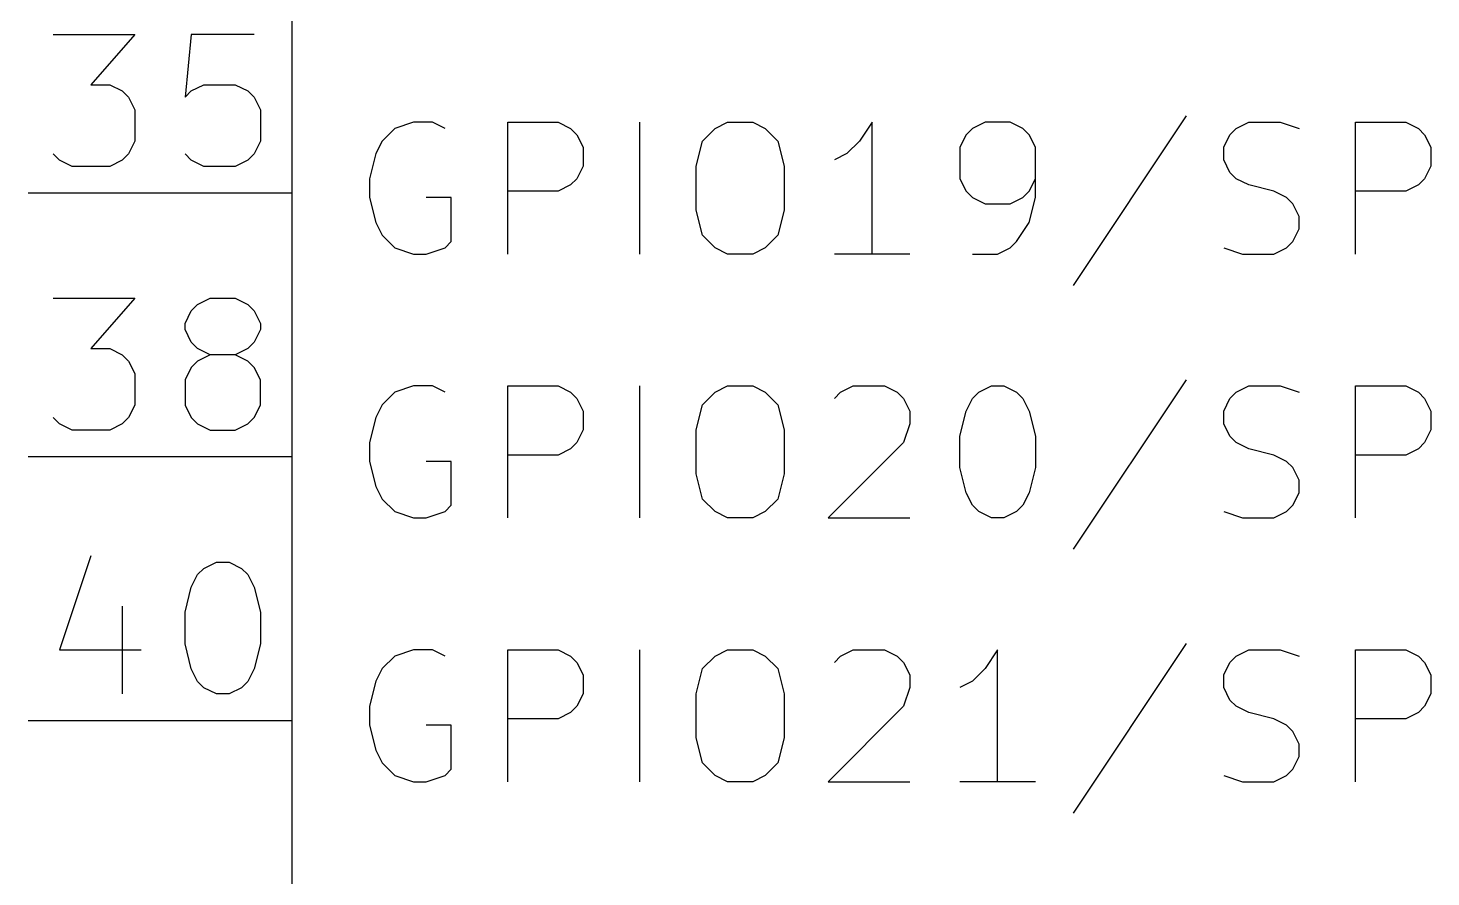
# Model space of a CAD drawing. Extents: x 0.4 to 11.3, y -7.9 to -0.4.
# Drawn here: x 1.45 to 1.982, y -3.209 to -2.887 of the extents above; entities that cross this region are included whole.
import ezdxf

# ---------------------------------------------------------------- set-up
doc = ezdxf.new("R2010")
doc.units = 0
doc.header["$MEASUREMENT"] = 0
for name, color, linetype in [('CYAN2', 4, 'CONTINUOUS'), ('LYELLOW', 51, 'CONTINUOUS'), ('RED2', 1, 'CONTINUOUS'), ('RED3', 11, 'CONTINUOUS')]:
    doc.layers.add(name, color=color, linetype=linetype)

msp = doc.modelspace()

# ---------------------------------------------------------------- linework, layer by layer
at = {"layer": 'CYAN2', "linetype": 'CONTINUOUS'}
for p, q in [((1.59619, -2.92313), (1.58905, -2.92551)), ((1.59619, -2.92313), (1.58905, -2.92551)), ((1.60333, -2.92313), (1.59619, -2.92313)), ((1.60333, -2.92313), (1.59619, -2.92313)), ((1.60809, -2.92551), (1.60333, -2.92313)), ((1.60809, -2.92551), (1.60333, -2.92313)), ((1.6319, -2.97313), (1.6319, -2.92313)), ((1.6319, -2.92313), (1.65095, -2.92313)), ((1.6319, -2.97313), (1.6319, -2.92313)), ((1.6319, -2.92313), (1.65095, -2.92313)), ((1.65095, -2.92313), (1.65571, -2.92551)), ((1.65095, -2.92313), (1.65571, -2.92551)), ((1.6819, -2.97313), (1.6819, -2.92313)), ((1.6819, -2.97313), (1.6819, -2.92313)), ((1.71048, -2.92551), (1.71524, -2.92313)), ((1.71048, -2.92551), (1.71524, -2.92313)), ((1.71524, -2.92313), (1.72476, -2.92313)), ((1.71524, -2.92313), (1.72476, -2.92313)), ((1.72476, -2.92313), (1.72952, -2.92551)), ((1.72476, -2.92313), (1.72952, -2.92551)), ((1.77, -2.92313), (1.76524, -2.93028)), ((1.77, -2.92313), (1.76524, -2.93028)), ((1.77, -2.97313), (1.77, -2.92313)), ((1.77, -2.97313), (1.77, -2.92313)), ((1.81286, -2.92313), (1.80809, -2.92551)), ((1.81286, -2.92313), (1.80809, -2.92551)), ((1.82238, -2.92313), (1.81286, -2.92313)), ((1.82238, -2.92313), (1.81286, -2.92313)), ((1.82714, -2.92551), (1.82238, -2.92313)), ((1.82714, -2.92551), (1.82238, -2.92313)), ((1.88905, -2.92075), (1.84619, -2.98504)), ((1.88905, -2.92075), (1.84619, -2.98504)), ((1.90809, -2.92551), (1.91286, -2.92313)), ((1.90809, -2.92551), (1.91286, -2.92313)), ((1.91286, -2.92313), (1.92476, -2.92313)), ((1.91286, -2.92313), (1.92476, -2.92313)), ((1.92476, -2.92313), (1.93191, -2.92551)), ((1.92476, -2.92313), (1.93191, -2.92551)), ((1.95333, -2.97313), (1.95333, -2.92313)), ((1.95333, -2.92313), (1.97238, -2.92313)), ((1.95333, -2.97313), (1.95333, -2.92313)), ((1.95333, -2.92313), (1.97238, -2.92313)), ((1.97238, -2.92313), (1.97714, -2.92551)), ((1.97238, -2.92313), (1.97714, -2.92551)), ((1.58428, -2.93028), (1.5819, -2.93504)), ((1.58428, -2.93028), (1.5819, -2.93504)), ((1.58905, -2.92551), (1.58428, -2.93028)), ((1.58905, -2.92551), (1.58428, -2.93028)), ((1.65571, -2.92551), (1.65809, -2.92789)), ((1.65571, -2.92551), (1.65809, -2.92789)), ((1.65809, -2.92789), (1.66047, -2.93265)), ((1.65809, -2.92789), (1.66047, -2.93265)), ((1.70333, -2.9398), (1.70571, -2.93028)), ((1.70333, -2.9398), (1.70571, -2.93028)), ((1.70571, -2.93028), (1.71048, -2.92551)), ((1.70571, -2.93028), (1.71048, -2.92551)), ((1.72952, -2.92551), (1.73428, -2.93028)), ((1.72952, -2.92551), (1.73428, -2.93028)), ((1.73428, -2.93028), (1.73667, -2.9398)), ((1.73428, -2.93028), (1.73667, -2.9398)), ((1.76524, -2.93028), (1.76048, -2.93504)), ((1.76524, -2.93028), (1.76048, -2.93504)), ((1.80571, -2.92789), (1.80333, -2.93265)), ((1.80571, -2.92789), (1.80333, -2.93265)), ((1.80809, -2.92551), (1.80571, -2.92789)), ((1.80809, -2.92551), (1.80571, -2.92789)), ((1.82952, -2.92789), (1.82714, -2.92551)), ((1.82952, -2.92789), (1.82714, -2.92551)), ((1.83191, -2.93265), (1.82952, -2.92789)), ((1.83191, -2.93265), (1.82952, -2.92789)), ((1.90333, -2.93265), (1.90571, -2.92789)), ((1.90333, -2.93265), (1.90571, -2.92789)), ((1.90571, -2.92789), (1.90809, -2.92551)), ((1.90571, -2.92789), (1.90809, -2.92551)), ((1.97714, -2.92551), (1.97952, -2.92789)), ((1.97714, -2.92551), (1.97952, -2.92789)), ((1.97952, -2.92789), (1.9819, -2.93265)), ((1.97952, -2.92789), (1.9819, -2.93265)), ((1.5819, -2.93504), (1.57952, -2.94456)), ((1.5819, -2.93504), (1.57952, -2.94456)), ((1.66047, -2.93265), (1.66047, -2.9398)), ((1.66047, -2.93265), (1.66047, -2.9398)), ((1.76048, -2.93504), (1.75572, -2.93742)), ((1.76048, -2.93504), (1.75572, -2.93742)), ((1.80333, -2.93265), (1.80333, -2.94456)), ((1.80333, -2.93265), (1.80333, -2.94456)), ((1.83191, -2.9517), (1.83191, -2.93265)), ((1.83191, -2.9517), (1.83191, -2.93265)), ((1.90333, -2.93742), (1.90333, -2.93265)), ((1.90333, -2.93742), (1.90333, -2.93265)), ((1.9819, -2.93265), (1.9819, -2.9398)), ((1.9819, -2.93265), (1.9819, -2.9398)), ((1.66047, -2.9398), (1.65809, -2.94456)), ((1.66047, -2.9398), (1.65809, -2.94456)), ((1.70333, -2.95646), (1.70333, -2.9398)), ((1.70333, -2.95646), (1.70333, -2.9398)), ((1.73667, -2.9398), (1.73667, -2.95646)), ((1.73667, -2.9398), (1.73667, -2.95646)), ((1.90571, -2.94218), (1.90333, -2.93742)), ((1.90571, -2.94218), (1.90333, -2.93742)), ((1.9819, -2.9398), (1.97952, -2.94456)), ((1.9819, -2.9398), (1.97952, -2.94456)), ((1.57952, -2.94456), (1.57952, -2.9517)), ((1.57952, -2.94456), (1.57952, -2.9517)), ((1.65809, -2.94456), (1.65571, -2.94694)), ((1.65809, -2.94456), (1.65571, -2.94694)), ((1.80333, -2.94456), (1.80571, -2.94932)), ((1.80333, -2.94456), (1.80571, -2.94932)), ((1.82952, -2.94932), (1.83191, -2.94456)), ((1.82952, -2.94932), (1.83191, -2.94456)), ((1.90809, -2.94456), (1.90571, -2.94218)), ((1.90809, -2.94456), (1.90571, -2.94218)), ((1.91286, -2.94694), (1.90809, -2.94456)), ((1.91286, -2.94694), (1.90809, -2.94456)), ((1.97952, -2.94456), (1.97714, -2.94694)), ((1.97952, -2.94456), (1.97714, -2.94694)), ((1.57952, -2.9517), (1.5819, -2.96122)), ((1.57952, -2.9517), (1.5819, -2.96122)), ((1.61047, -2.9517), (1.60095, -2.9517)), ((1.61047, -2.9517), (1.60095, -2.9517)), ((1.61047, -2.96837), (1.61047, -2.9517)), ((1.61047, -2.96837), (1.61047, -2.9517)), ((1.65095, -2.94932), (1.6319, -2.94932)), ((1.65095, -2.94932), (1.6319, -2.94932)), ((1.65571, -2.94694), (1.65095, -2.94932)), ((1.65571, -2.94694), (1.65095, -2.94932)), ((1.80571, -2.94932), (1.80809, -2.9517)), ((1.80571, -2.94932), (1.80809, -2.9517)), ((1.80809, -2.9517), (1.81286, -2.95408)), ((1.80809, -2.9517), (1.81286, -2.95408)), ((1.82238, -2.95408), (1.82714, -2.9517)), ((1.82238, -2.95408), (1.82714, -2.9517)), ((1.82714, -2.9517), (1.82952, -2.94932)), ((1.82714, -2.9517), (1.82952, -2.94932)), ((1.82952, -2.96122), (1.83191, -2.9517)), ((1.82952, -2.96122), (1.83191, -2.9517)), ((1.92238, -2.94932), (1.91286, -2.94694)), ((1.92238, -2.94932), (1.91286, -2.94694)), ((1.92714, -2.9517), (1.92238, -2.94932)), ((1.92714, -2.9517), (1.92238, -2.94932)), ((1.92952, -2.95408), (1.92714, -2.9517)), ((1.92952, -2.95408), (1.92714, -2.9517)), ((1.97238, -2.94932), (1.95333, -2.94932)), ((1.97238, -2.94932), (1.95333, -2.94932)), ((1.97714, -2.94694), (1.97238, -2.94932)), ((1.97714, -2.94694), (1.97238, -2.94932)), ((1.70571, -2.96599), (1.70333, -2.95646)), ((1.70571, -2.96599), (1.70333, -2.95646)), ((1.73667, -2.95646), (1.73428, -2.96599)), ((1.73667, -2.95646), (1.73428, -2.96599)), ((1.81286, -2.95408), (1.82238, -2.95408)), ((1.81286, -2.95408), (1.82238, -2.95408)), ((1.93191, -2.95885), (1.92952, -2.95408)), ((1.93191, -2.95885), (1.92952, -2.95408)), ((1.5819, -2.96122), (1.58428, -2.96599)), ((1.5819, -2.96122), (1.58428, -2.96599)), ((1.82476, -2.96837), (1.82952, -2.96122)), ((1.82476, -2.96837), (1.82952, -2.96122)), ((1.93191, -2.96361), (1.93191, -2.95885)), ((1.93191, -2.96361), (1.93191, -2.95885)), ((1.58428, -2.96599), (1.58905, -2.97075)), ((1.58428, -2.96599), (1.58905, -2.97075)), ((1.71048, -2.97075), (1.70571, -2.96599)), ((1.71048, -2.97075), (1.70571, -2.96599)), ((1.73428, -2.96599), (1.72952, -2.97075)), ((1.73428, -2.96599), (1.72952, -2.97075)), ((1.92952, -2.96837), (1.93191, -2.96361)), ((1.92952, -2.96837), (1.93191, -2.96361)), ((1.58905, -2.97075), (1.59619, -2.97313)), ((1.58905, -2.97075), (1.59619, -2.97313)), ((1.59619, -2.97313), (1.60095, -2.97313)), ((1.59619, -2.97313), (1.60095, -2.97313)), ((1.60095, -2.97313), (1.60809, -2.97075)), ((1.60095, -2.97313), (1.60809, -2.97075)), ((1.60809, -2.97075), (1.61047, -2.96837)), ((1.60809, -2.97075), (1.61047, -2.96837)), ((1.71524, -2.97313), (1.71048, -2.97075)), ((1.71524, -2.97313), (1.71048, -2.97075)), ((1.72476, -2.97313), (1.71524, -2.97313)), ((1.72476, -2.97313), (1.71524, -2.97313)), ((1.72952, -2.97075), (1.72476, -2.97313)), ((1.72952, -2.97075), (1.72476, -2.97313)), ((1.78429, -2.97313), (1.75572, -2.97313)), ((1.78429, -2.97313), (1.75572, -2.97313)), ((1.80809, -2.97313), (1.81762, -2.97313)), ((1.80809, -2.97313), (1.81762, -2.97313)), ((1.81762, -2.97313), (1.82238, -2.97075)), ((1.81762, -2.97313), (1.82238, -2.97075)), ((1.82238, -2.97075), (1.82476, -2.96837)), ((1.82238, -2.97075), (1.82476, -2.96837)), ((1.90333, -2.97075), (1.91048, -2.97313)), ((1.90333, -2.97075), (1.91048, -2.97313)), ((1.91048, -2.97313), (1.92238, -2.97313)), ((1.91048, -2.97313), (1.92238, -2.97313)), ((1.92238, -2.97313), (1.92714, -2.97075)), ((1.92238, -2.97313), (1.92714, -2.97075)), ((1.92714, -2.97075), (1.92952, -2.96837)), ((1.92714, -2.97075), (1.92952, -2.96837)), ((1.88905, -3.02075), (1.84619, -3.08504)), ((1.88905, -3.02075), (1.84619, -3.08504)), ((1.58905, -3.02551), (1.58428, -3.03028)), ((1.58905, -3.02551), (1.58428, -3.03028)), ((1.59619, -3.02313), (1.58905, -3.02551)), ((1.59619, -3.02313), (1.58905, -3.02551)), ((1.60333, -3.02313), (1.59619, -3.02313)), ((1.60333, -3.02313), (1.59619, -3.02313)), ((1.60809, -3.02551), (1.60333, -3.02313)), ((1.60809, -3.02551), (1.60333, -3.02313)), ((1.6319, -3.07313), (1.6319, -3.02313)), ((1.6319, -3.02313), (1.65095, -3.02313)), ((1.6319, -3.07313), (1.6319, -3.02313)), ((1.6319, -3.02313), (1.65095, -3.02313)), ((1.65095, -3.02313), (1.65571, -3.02551)), ((1.65095, -3.02313), (1.65571, -3.02551)), ((1.65571, -3.02551), (1.65809, -3.02789)), ((1.65571, -3.02551), (1.65809, -3.02789)), ((1.6819, -3.07313), (1.6819, -3.02313)), ((1.6819, -3.07313), (1.6819, -3.02313)), ((1.70571, -3.03028), (1.71048, -3.02551)), ((1.70571, -3.03028), (1.71048, -3.02551)), ((1.71048, -3.02551), (1.71524, -3.02313)), ((1.71048, -3.02551), (1.71524, -3.02313)), ((1.71524, -3.02313), (1.72476, -3.02313)), ((1.71524, -3.02313), (1.72476, -3.02313)), ((1.72476, -3.02313), (1.72952, -3.02551)), ((1.72476, -3.02313), (1.72952, -3.02551)), ((1.72952, -3.02551), (1.73428, -3.03028)), ((1.72952, -3.02551), (1.73428, -3.03028)), ((1.75572, -3.02789), (1.75809, -3.02551)), ((1.75572, -3.02789), (1.75809, -3.02551)), ((1.75809, -3.02551), (1.76286, -3.02313)), ((1.75809, -3.02551), (1.76286, -3.02313)), ((1.76286, -3.02313), (1.77476, -3.02313)), ((1.76286, -3.02313), (1.77476, -3.02313)), ((1.77476, -3.02313), (1.77952, -3.02551)), ((1.77476, -3.02313), (1.77952, -3.02551)), ((1.77952, -3.02551), (1.78191, -3.02789)), ((1.77952, -3.02551), (1.78191, -3.02789)), ((1.80809, -3.02789), (1.81048, -3.02551)), ((1.80809, -3.02789), (1.81048, -3.02551)), ((1.81048, -3.02551), (1.81524, -3.02313)), ((1.81048, -3.02551), (1.81524, -3.02313)), ((1.81524, -3.02313), (1.82, -3.02313)), ((1.81524, -3.02313), (1.82, -3.02313)), ((1.82, -3.02313), (1.82476, -3.02551)), ((1.82, -3.02313), (1.82476, -3.02551)), ((1.82476, -3.02551), (1.82714, -3.02789)), ((1.82476, -3.02551), (1.82714, -3.02789)), ((1.90571, -3.02789), (1.90809, -3.02551)), ((1.90571, -3.02789), (1.90809, -3.02551)), ((1.90809, -3.02551), (1.91286, -3.02313)), ((1.90809, -3.02551), (1.91286, -3.02313)), ((1.91286, -3.02313), (1.92476, -3.02313)), ((1.91286, -3.02313), (1.92476, -3.02313)), ((1.92476, -3.02313), (1.93191, -3.02551)), ((1.92476, -3.02313), (1.93191, -3.02551)), ((1.95333, -3.07313), (1.95333, -3.02313)), ((1.95333, -3.02313), (1.97238, -3.02313)), ((1.95333, -3.07313), (1.95333, -3.02313)), ((1.95333, -3.02313), (1.97238, -3.02313)), ((1.97238, -3.02313), (1.97714, -3.02551)), ((1.97238, -3.02313), (1.97714, -3.02551)), ((1.97714, -3.02551), (1.97952, -3.02789)), ((1.97714, -3.02551), (1.97952, -3.02789)), ((1.58428, -3.03028), (1.5819, -3.03504)), ((1.58428, -3.03028), (1.5819, -3.03504)), ((1.65809, -3.02789), (1.66047, -3.03265)), ((1.65809, -3.02789), (1.66047, -3.03265)), ((1.70333, -3.0398), (1.70571, -3.03028)), ((1.70333, -3.0398), (1.70571, -3.03028)), ((1.73428, -3.03028), (1.73667, -3.0398)), ((1.73428, -3.03028), (1.73667, -3.0398)), ((1.78191, -3.02789), (1.78429, -3.03265)), ((1.78191, -3.02789), (1.78429, -3.03265)), ((1.80571, -3.03265), (1.80809, -3.02789)), ((1.80571, -3.03265), (1.80809, -3.02789)), ((1.82714, -3.02789), (1.82952, -3.03265)), ((1.82714, -3.02789), (1.82952, -3.03265)), ((1.90333, -3.03265), (1.90571, -3.02789)), ((1.90333, -3.03265), (1.90571, -3.02789)), ((1.97952, -3.02789), (1.9819, -3.03265)), ((1.97952, -3.02789), (1.9819, -3.03265)), ((1.5819, -3.03504), (1.57952, -3.04456)), ((1.5819, -3.03504), (1.57952, -3.04456)), ((1.66047, -3.03265), (1.66047, -3.0398)), ((1.66047, -3.03265), (1.66047, -3.0398)), ((1.78429, -3.03265), (1.78429, -3.03742)), ((1.78429, -3.03265), (1.78429, -3.03742)), ((1.80333, -3.04218), (1.80571, -3.03265)), ((1.80333, -3.04218), (1.80571, -3.03265)), ((1.82952, -3.03265), (1.83191, -3.04218)), ((1.82952, -3.03265), (1.83191, -3.04218)), ((1.90333, -3.03742), (1.90333, -3.03265)), ((1.90333, -3.03742), (1.90333, -3.03265)), ((1.9819, -3.03265), (1.9819, -3.0398)), ((1.9819, -3.03265), (1.9819, -3.0398)), ((1.66047, -3.0398), (1.65809, -3.04456)), ((1.66047, -3.0398), (1.65809, -3.04456)), ((1.70333, -3.05646), (1.70333, -3.0398)), ((1.70333, -3.05646), (1.70333, -3.0398)), ((1.73667, -3.0398), (1.73667, -3.05646)), ((1.73667, -3.0398), (1.73667, -3.05646)), ((1.78429, -3.03742), (1.78191, -3.04456)), ((1.78429, -3.03742), (1.78191, -3.04456)), ((1.80333, -3.05408), (1.80333, -3.04218)), ((1.80333, -3.05408), (1.80333, -3.04218)), ((1.83191, -3.04218), (1.83191, -3.05408)), ((1.83191, -3.04218), (1.83191, -3.05408)), ((1.90571, -3.04218), (1.90333, -3.03742)), ((1.90571, -3.04218), (1.90333, -3.03742)), ((1.90809, -3.04456), (1.90571, -3.04218)), ((1.90809, -3.04456), (1.90571, -3.04218)), ((1.9819, -3.0398), (1.97952, -3.04456)), ((1.9819, -3.0398), (1.97952, -3.04456)), ((1.57952, -3.04456), (1.57952, -3.0517)), ((1.57952, -3.04456), (1.57952, -3.0517)), ((1.65571, -3.04694), (1.65095, -3.04932)), ((1.65571, -3.04694), (1.65095, -3.04932)), ((1.65809, -3.04456), (1.65571, -3.04694)), ((1.65809, -3.04456), (1.65571, -3.04694)), ((1.78191, -3.04456), (1.75333, -3.07313)), ((1.78191, -3.04456), (1.75333, -3.07313)), ((1.91286, -3.04694), (1.90809, -3.04456)), ((1.91286, -3.04694), (1.90809, -3.04456)), ((1.92238, -3.04932), (1.91286, -3.04694)), ((1.92238, -3.04932), (1.91286, -3.04694)), ((1.97714, -3.04694), (1.97238, -3.04932)), ((1.97714, -3.04694), (1.97238, -3.04932)), ((1.97952, -3.04456), (1.97714, -3.04694)), ((1.97952, -3.04456), (1.97714, -3.04694)), ((1.57952, -3.0517), (1.5819, -3.06122)), ((1.57952, -3.0517), (1.5819, -3.06122)), ((1.61047, -3.0517), (1.60095, -3.0517)), ((1.61047, -3.0517), (1.60095, -3.0517)), ((1.61047, -3.06837), (1.61047, -3.0517)), ((1.61047, -3.06837), (1.61047, -3.0517)), ((1.65095, -3.04932), (1.6319, -3.04932)), ((1.65095, -3.04932), (1.6319, -3.04932)), ((1.92714, -3.0517), (1.92238, -3.04932)), ((1.92714, -3.0517), (1.92238, -3.04932)), ((1.92952, -3.05408), (1.92714, -3.0517)), ((1.92952, -3.05408), (1.92714, -3.0517)), ((1.97238, -3.04932), (1.95333, -3.04932)), ((1.97238, -3.04932), (1.95333, -3.04932)), ((1.70571, -3.06599), (1.70333, -3.05646)), ((1.70571, -3.06599), (1.70333, -3.05646)), ((1.73667, -3.05646), (1.73428, -3.06599)), ((1.73667, -3.05646), (1.73428, -3.06599)), ((1.80571, -3.06361), (1.80333, -3.05408)), ((1.80571, -3.06361), (1.80333, -3.05408)), ((1.83191, -3.05408), (1.82952, -3.06361)), ((1.83191, -3.05408), (1.82952, -3.06361)), ((1.93191, -3.05885), (1.92952, -3.05408)), ((1.93191, -3.05885), (1.92952, -3.05408)), ((1.5819, -3.06122), (1.58428, -3.06599)), ((1.5819, -3.06122), (1.58428, -3.06599)), ((1.80809, -3.06837), (1.80571, -3.06361)), ((1.80809, -3.06837), (1.80571, -3.06361)), ((1.82952, -3.06361), (1.82714, -3.06837)), ((1.82952, -3.06361), (1.82714, -3.06837)), ((1.92952, -3.06837), (1.93191, -3.06361)), ((1.92952, -3.06837), (1.93191, -3.06361)), ((1.93191, -3.06361), (1.93191, -3.05885)), ((1.93191, -3.06361), (1.93191, -3.05885)), ((1.58428, -3.06599), (1.58905, -3.07075)), ((1.58428, -3.06599), (1.58905, -3.07075)), ((1.60809, -3.07075), (1.61047, -3.06837)), ((1.60809, -3.07075), (1.61047, -3.06837)), ((1.71048, -3.07075), (1.70571, -3.06599)), ((1.71048, -3.07075), (1.70571, -3.06599)), ((1.73428, -3.06599), (1.72952, -3.07075)), ((1.73428, -3.06599), (1.72952, -3.07075)), ((1.81048, -3.07075), (1.80809, -3.06837)), ((1.81048, -3.07075), (1.80809, -3.06837)), ((1.82714, -3.06837), (1.82476, -3.07075)), ((1.82714, -3.06837), (1.82476, -3.07075)), ((1.92714, -3.07075), (1.92952, -3.06837)), ((1.92714, -3.07075), (1.92952, -3.06837)), ((1.58905, -3.07075), (1.59619, -3.07313)), ((1.58905, -3.07075), (1.59619, -3.07313)), ((1.59619, -3.07313), (1.60095, -3.07313)), ((1.59619, -3.07313), (1.60095, -3.07313)), ((1.60095, -3.07313), (1.60809, -3.07075)), ((1.60095, -3.07313), (1.60809, -3.07075)), ((1.71524, -3.07313), (1.71048, -3.07075)), ((1.71524, -3.07313), (1.71048, -3.07075)), ((1.72476, -3.07313), (1.71524, -3.07313)), ((1.72476, -3.07313), (1.71524, -3.07313)), ((1.72952, -3.07075), (1.72476, -3.07313)), ((1.72952, -3.07075), (1.72476, -3.07313)), ((1.75333, -3.07313), (1.78429, -3.07313)), ((1.75333, -3.07313), (1.78429, -3.07313)), ((1.81524, -3.07313), (1.81048, -3.07075)), ((1.81524, -3.07313), (1.81048, -3.07075)), ((1.82, -3.07313), (1.81524, -3.07313)), ((1.82, -3.07313), (1.81524, -3.07313)), ((1.82476, -3.07075), (1.82, -3.07313)), ((1.82476, -3.07075), (1.82, -3.07313)), ((1.90333, -3.07075), (1.91048, -3.07313)), ((1.90333, -3.07075), (1.91048, -3.07313)), ((1.91048, -3.07313), (1.92238, -3.07313)), ((1.91048, -3.07313), (1.92238, -3.07313)), ((1.92238, -3.07313), (1.92714, -3.07075)), ((1.92238, -3.07313), (1.92714, -3.07075)), ((1.88905, -3.12075), (1.84619, -3.18504)), ((1.88905, -3.12075), (1.84619, -3.18504)), ((1.58905, -3.12551), (1.58428, -3.13028)), ((1.58905, -3.12551), (1.58428, -3.13028)), ((1.59619, -3.12313), (1.58905, -3.12551)), ((1.59619, -3.12313), (1.58905, -3.12551)), ((1.60333, -3.12313), (1.59619, -3.12313)), ((1.60333, -3.12313), (1.59619, -3.12313)), ((1.60809, -3.12551), (1.60333, -3.12313)), ((1.60809, -3.12551), (1.60333, -3.12313)), ((1.6319, -3.17313), (1.6319, -3.12313)), ((1.6319, -3.12313), (1.65095, -3.12313)), ((1.6319, -3.17313), (1.6319, -3.12313)), ((1.6319, -3.12313), (1.65095, -3.12313)), ((1.65095, -3.12313), (1.65571, -3.12551)), ((1.65095, -3.12313), (1.65571, -3.12551)), ((1.65571, -3.12551), (1.65809, -3.12789)), ((1.65571, -3.12551), (1.65809, -3.12789)), ((1.6819, -3.17313), (1.6819, -3.12313)), ((1.6819, -3.17313), (1.6819, -3.12313)), ((1.70571, -3.13028), (1.71048, -3.12551)), ((1.70571, -3.13028), (1.71048, -3.12551)), ((1.71048, -3.12551), (1.71524, -3.12313)), ((1.71048, -3.12551), (1.71524, -3.12313)), ((1.71524, -3.12313), (1.72476, -3.12313)), ((1.71524, -3.12313), (1.72476, -3.12313)), ((1.72476, -3.12313), (1.72952, -3.12551)), ((1.72476, -3.12313), (1.72952, -3.12551)), ((1.72952, -3.12551), (1.73428, -3.13028)), ((1.72952, -3.12551), (1.73428, -3.13028)), ((1.75572, -3.12789), (1.75809, -3.12551)), ((1.75572, -3.12789), (1.75809, -3.12551)), ((1.75809, -3.12551), (1.76286, -3.12313)), ((1.75809, -3.12551), (1.76286, -3.12313)), ((1.76286, -3.12313), (1.77476, -3.12313)), ((1.76286, -3.12313), (1.77476, -3.12313)), ((1.77476, -3.12313), (1.77952, -3.12551)), ((1.77476, -3.12313), (1.77952, -3.12551)), ((1.77952, -3.12551), (1.78191, -3.12789)), ((1.77952, -3.12551), (1.78191, -3.12789)), ((1.81762, -3.12313), (1.81286, -3.13028)), ((1.81762, -3.12313), (1.81286, -3.13028)), ((1.81762, -3.17313), (1.81762, -3.12313)), ((1.81762, -3.17313), (1.81762, -3.12313)), ((1.90571, -3.12789), (1.90809, -3.12551)), ((1.90571, -3.12789), (1.90809, -3.12551)), ((1.90809, -3.12551), (1.91286, -3.12313)), ((1.90809, -3.12551), (1.91286, -3.12313)), ((1.91286, -3.12313), (1.92476, -3.12313)), ((1.91286, -3.12313), (1.92476, -3.12313)), ((1.92476, -3.12313), (1.93191, -3.12551)), ((1.92476, -3.12313), (1.93191, -3.12551)), ((1.95333, -3.17313), (1.95333, -3.12313)), ((1.95333, -3.12313), (1.97238, -3.12313)), ((1.95333, -3.17313), (1.95333, -3.12313)), ((1.95333, -3.12313), (1.97238, -3.12313)), ((1.97238, -3.12313), (1.97714, -3.12551)), ((1.97238, -3.12313), (1.97714, -3.12551)), ((1.97714, -3.12551), (1.97952, -3.12789)), ((1.97714, -3.12551), (1.97952, -3.12789)), ((1.58428, -3.13028), (1.5819, -3.13504)), ((1.58428, -3.13028), (1.5819, -3.13504)), ((1.65809, -3.12789), (1.66047, -3.13265)), ((1.65809, -3.12789), (1.66047, -3.13265)), ((1.66047, -3.13265), (1.66047, -3.1398)), ((1.66047, -3.13265), (1.66047, -3.1398)), ((1.70333, -3.1398), (1.70571, -3.13028)), ((1.70333, -3.1398), (1.70571, -3.13028)), ((1.73428, -3.13028), (1.73667, -3.1398)), ((1.73428, -3.13028), (1.73667, -3.1398)), ((1.78191, -3.12789), (1.78429, -3.13265)), ((1.78191, -3.12789), (1.78429, -3.13265)), ((1.78429, -3.13265), (1.78429, -3.13742)), ((1.78429, -3.13265), (1.78429, -3.13742)), ((1.81286, -3.13028), (1.80809, -3.13504)), ((1.81286, -3.13028), (1.80809, -3.13504)), ((1.90333, -3.13265), (1.90571, -3.12789)), ((1.90333, -3.13265), (1.90571, -3.12789)), ((1.90333, -3.13742), (1.90333, -3.13265)), ((1.90333, -3.13742), (1.90333, -3.13265)), ((1.97952, -3.12789), (1.9819, -3.13265)), ((1.97952, -3.12789), (1.9819, -3.13265)), ((1.9819, -3.13265), (1.9819, -3.1398)), ((1.9819, -3.13265), (1.9819, -3.1398)), ((1.5819, -3.13504), (1.57952, -3.14456)), ((1.5819, -3.13504), (1.57952, -3.14456)), ((1.78429, -3.13742), (1.78191, -3.14456)), ((1.78429, -3.13742), (1.78191, -3.14456)), ((1.80809, -3.13504), (1.80333, -3.13742)), ((1.80809, -3.13504), (1.80333, -3.13742)), ((1.90571, -3.14218), (1.90333, -3.13742)), ((1.90571, -3.14218), (1.90333, -3.13742)), ((1.66047, -3.1398), (1.65809, -3.14456)), ((1.66047, -3.1398), (1.65809, -3.14456)), ((1.70333, -3.15646), (1.70333, -3.1398)), ((1.70333, -3.15646), (1.70333, -3.1398)), ((1.73667, -3.1398), (1.73667, -3.15646)), ((1.73667, -3.1398), (1.73667, -3.15646)), ((1.90809, -3.14456), (1.90571, -3.14218)), ((1.90809, -3.14456), (1.90571, -3.14218)), ((1.9819, -3.1398), (1.97952, -3.14456)), ((1.9819, -3.1398), (1.97952, -3.14456)), ((1.57952, -3.14456), (1.57952, -3.1517)), ((1.57952, -3.14456), (1.57952, -3.1517)), ((1.65571, -3.14694), (1.65095, -3.14932)), ((1.65571, -3.14694), (1.65095, -3.14932)), ((1.65809, -3.14456), (1.65571, -3.14694)), ((1.65809, -3.14456), (1.65571, -3.14694)), ((1.78191, -3.14456), (1.75333, -3.17313)), ((1.78191, -3.14456), (1.75333, -3.17313)), ((1.91286, -3.14694), (1.90809, -3.14456)), ((1.91286, -3.14694), (1.90809, -3.14456)), ((1.92238, -3.14932), (1.91286, -3.14694)), ((1.92238, -3.14932), (1.91286, -3.14694)), ((1.97714, -3.14694), (1.97238, -3.14932)), ((1.97714, -3.14694), (1.97238, -3.14932)), ((1.97952, -3.14456), (1.97714, -3.14694)), ((1.97952, -3.14456), (1.97714, -3.14694)), ((1.57952, -3.1517), (1.5819, -3.16122)), ((1.57952, -3.1517), (1.5819, -3.16122)), ((1.61047, -3.1517), (1.60095, -3.1517)), ((1.61047, -3.1517), (1.60095, -3.1517)), ((1.61047, -3.16837), (1.61047, -3.1517)), ((1.61047, -3.16837), (1.61047, -3.1517)), ((1.65095, -3.14932), (1.6319, -3.14932)), ((1.65095, -3.14932), (1.6319, -3.14932)), ((1.92714, -3.1517), (1.92238, -3.14932)), ((1.92714, -3.1517), (1.92238, -3.14932)), ((1.92952, -3.15408), (1.92714, -3.1517)), ((1.92952, -3.15408), (1.92714, -3.1517)), ((1.93191, -3.15885), (1.92952, -3.15408)), ((1.93191, -3.15885), (1.92952, -3.15408)), ((1.97238, -3.14932), (1.95333, -3.14932)), ((1.97238, -3.14932), (1.95333, -3.14932)), ((1.70571, -3.16599), (1.70333, -3.15646)), ((1.70571, -3.16599), (1.70333, -3.15646)), ((1.73667, -3.15646), (1.73428, -3.16599)), ((1.73667, -3.15646), (1.73428, -3.16599)), ((1.93191, -3.16361), (1.93191, -3.15885)), ((1.93191, -3.16361), (1.93191, -3.15885)), ((1.5819, -3.16122), (1.58428, -3.16599)), ((1.5819, -3.16122), (1.58428, -3.16599)), ((1.92952, -3.16837), (1.93191, -3.16361)), ((1.92952, -3.16837), (1.93191, -3.16361)), ((1.58428, -3.16599), (1.58905, -3.17075)), ((1.58428, -3.16599), (1.58905, -3.17075)), ((1.60809, -3.17075), (1.61047, -3.16837)), ((1.60809, -3.17075), (1.61047, -3.16837)), ((1.71048, -3.17075), (1.70571, -3.16599)), ((1.71048, -3.17075), (1.70571, -3.16599)), ((1.73428, -3.16599), (1.72952, -3.17075)), ((1.73428, -3.16599), (1.72952, -3.17075)), ((1.92714, -3.17075), (1.92952, -3.16837)), ((1.92714, -3.17075), (1.92952, -3.16837)), ((1.58905, -3.17075), (1.59619, -3.17313)), ((1.58905, -3.17075), (1.59619, -3.17313)), ((1.59619, -3.17313), (1.60095, -3.17313)), ((1.59619, -3.17313), (1.60095, -3.17313)), ((1.60095, -3.17313), (1.60809, -3.17075)), ((1.60095, -3.17313), (1.60809, -3.17075)), ((1.71524, -3.17313), (1.71048, -3.17075)), ((1.71524, -3.17313), (1.71048, -3.17075)), ((1.72476, -3.17313), (1.71524, -3.17313)), ((1.72476, -3.17313), (1.71524, -3.17313)), ((1.72952, -3.17075), (1.72476, -3.17313)), ((1.72952, -3.17075), (1.72476, -3.17313)), ((1.75333, -3.17313), (1.78429, -3.17313)), ((1.75333, -3.17313), (1.78429, -3.17313)), ((1.83191, -3.17313), (1.80333, -3.17313)), ((1.83191, -3.17313), (1.80333, -3.17313)), ((1.90333, -3.17075), (1.91048, -3.17313)), ((1.90333, -3.17075), (1.91048, -3.17313)), ((1.91048, -3.17313), (1.92238, -3.17313)), ((1.91048, -3.17313), (1.92238, -3.17313)), ((1.92238, -3.17313), (1.92714, -3.17075)), ((1.92238, -3.17313), (1.92714, -3.17075))]:
    msp.add_line(p, q, dxfattribs=at)
at = {"layer": 'LYELLOW', "linetype": 'CONTINUOUS'}
msp.add_line((1.55, -1.95), (1.55, -3.95), dxfattribs=at)
at = {"layer": 'RED2', "linetype": 'CONTINUOUS'}
for p, q in [((1.55, -1.95), (1.55, -3.95)), ((1.55, -2.95), (1.45, -2.95)), ((1.55, -2.95), (1.45, -2.95)), ((1.55, -3.05), (1.45, -3.05)), ((1.55, -3.05), (1.45, -3.05)), ((1.55, -3.15), (1.45, -3.15)), ((1.55, -3.15), (1.45, -3.15))]:
    msp.add_line(p, q, dxfattribs=at)
at = {"layer": 'RED3', "linetype": 'CONTINUOUS'}
for p, q in [((1.45952, -2.88988), (1.49048, -2.88988)), ((1.45952, -2.88988), (1.49048, -2.88988)), ((1.49048, -2.88988), (1.47381, -2.90893)), ((1.49048, -2.88988), (1.47381, -2.90893)), ((1.5119, -2.88988), (1.50952, -2.91369)), ((1.5119, -2.88988), (1.50952, -2.91369)), ((1.53571, -2.88988), (1.5119, -2.88988)), ((1.53571, -2.88988), (1.5119, -2.88988)), ((1.47381, -2.90893), (1.48095, -2.90893)), ((1.47381, -2.90893), (1.48095, -2.90893)), ((1.48095, -2.90893), (1.48571, -2.91131)), ((1.48095, -2.90893), (1.48571, -2.91131)), ((1.5119, -2.91131), (1.51667, -2.90893)), ((1.5119, -2.91131), (1.51667, -2.90893)), ((1.51667, -2.90893), (1.52857, -2.90893)), ((1.51667, -2.90893), (1.52857, -2.90893)), ((1.52857, -2.90893), (1.53333, -2.91131)), ((1.52857, -2.90893), (1.53333, -2.91131)), ((1.48571, -2.91131), (1.48809, -2.91369)), ((1.48571, -2.91131), (1.48809, -2.91369)), ((1.48809, -2.91369), (1.49048, -2.91845)), ((1.48809, -2.91369), (1.49048, -2.91845)), ((1.50952, -2.91369), (1.5119, -2.91131)), ((1.50952, -2.91369), (1.5119, -2.91131)), ((1.53333, -2.91131), (1.53571, -2.91369)), ((1.53333, -2.91131), (1.53571, -2.91369)), ((1.53571, -2.91369), (1.53809, -2.91845)), ((1.53571, -2.91369), (1.53809, -2.91845)), ((1.49048, -2.91845), (1.49048, -2.93035)), ((1.49048, -2.91845), (1.49048, -2.93035)), ((1.53809, -2.91845), (1.53809, -2.93035)), ((1.53809, -2.91845), (1.53809, -2.93035)), ((1.49048, -2.93035), (1.48809, -2.93512)), ((1.49048, -2.93035), (1.48809, -2.93512)), ((1.53809, -2.93035), (1.53571, -2.93512)), ((1.53809, -2.93035), (1.53571, -2.93512)), ((1.46191, -2.9375), (1.45952, -2.93512)), ((1.46191, -2.9375), (1.45952, -2.93512)), ((1.48809, -2.93512), (1.48571, -2.9375)), ((1.48809, -2.93512), (1.48571, -2.9375)), ((1.5119, -2.9375), (1.50952, -2.93512)), ((1.5119, -2.9375), (1.50952, -2.93512)), ((1.53571, -2.93512), (1.53333, -2.9375)), ((1.53571, -2.93512), (1.53333, -2.9375)), ((1.46667, -2.93988), (1.46191, -2.9375)), ((1.46667, -2.93988), (1.46191, -2.9375)), ((1.48095, -2.93988), (1.46667, -2.93988)), ((1.48095, -2.93988), (1.46667, -2.93988)), ((1.48571, -2.9375), (1.48095, -2.93988)), ((1.48571, -2.9375), (1.48095, -2.93988)), ((1.51667, -2.93988), (1.5119, -2.9375)), ((1.51667, -2.93988), (1.5119, -2.9375)), ((1.52857, -2.93988), (1.51667, -2.93988)), ((1.52857, -2.93988), (1.51667, -2.93988)), ((1.53333, -2.9375), (1.52857, -2.93988)), ((1.53333, -2.9375), (1.52857, -2.93988)), ((1.45952, -2.98988), (1.49048, -2.98988)), ((1.45952, -2.98988), (1.49048, -2.98988)), ((1.49048, -2.98988), (1.47381, -3.00893)), ((1.49048, -2.98988), (1.47381, -3.00893)), ((1.5119, -2.99464), (1.51428, -2.99226)), ((1.5119, -2.99464), (1.51428, -2.99226)), ((1.51428, -2.99226), (1.51905, -2.98988)), ((1.51428, -2.99226), (1.51905, -2.98988)), ((1.51905, -2.98988), (1.52857, -2.98988)), ((1.51905, -2.98988), (1.52857, -2.98988)), ((1.52857, -2.98988), (1.53333, -2.99226)), ((1.52857, -2.98988), (1.53333, -2.99226)), ((1.53333, -2.99226), (1.53571, -2.99464)), ((1.53333, -2.99226), (1.53571, -2.99464)), ((1.50952, -2.9994), (1.5119, -2.99464)), ((1.50952, -2.9994), (1.5119, -2.99464)), ((1.50952, -3.00178), (1.50952, -2.9994)), ((1.50952, -3.00178), (1.50952, -2.9994)), ((1.53571, -2.99464), (1.53809, -2.9994)), ((1.53571, -2.99464), (1.53809, -2.9994)), ((1.53809, -2.9994), (1.53809, -3.00178)), ((1.53809, -2.9994), (1.53809, -3.00178)), ((1.5119, -3.00655), (1.50952, -3.00178)), ((1.5119, -3.00655), (1.50952, -3.00178)), ((1.53809, -3.00178), (1.53571, -3.00655)), ((1.53809, -3.00178), (1.53571, -3.00655)), ((1.47381, -3.00893), (1.48095, -3.00893)), ((1.47381, -3.00893), (1.48095, -3.00893)), ((1.48095, -3.00893), (1.48571, -3.01131)), ((1.48095, -3.00893), (1.48571, -3.01131)), ((1.51428, -3.00893), (1.5119, -3.00655)), ((1.51428, -3.00893), (1.5119, -3.00655)), ((1.51905, -3.01131), (1.51428, -3.00893)), ((1.51905, -3.01131), (1.51428, -3.00893)), ((1.53333, -3.00893), (1.52857, -3.01131)), ((1.53333, -3.00893), (1.52857, -3.01131)), ((1.53571, -3.00655), (1.53333, -3.00893)), ((1.53571, -3.00655), (1.53333, -3.00893)), ((1.48571, -3.01131), (1.48809, -3.01369)), ((1.48571, -3.01131), (1.48809, -3.01369)), ((1.48809, -3.01369), (1.49048, -3.01845)), ((1.48809, -3.01369), (1.49048, -3.01845)), ((1.51428, -3.01369), (1.5119, -3.01607)), ((1.51428, -3.01369), (1.5119, -3.01607)), ((1.51905, -3.01131), (1.51428, -3.01369)), ((1.51905, -3.01131), (1.51428, -3.01369)), ((1.52857, -3.01131), (1.51905, -3.01131)), ((1.52857, -3.01131), (1.51905, -3.01131)), ((1.53333, -3.01369), (1.52857, -3.01131)), ((1.53333, -3.01369), (1.52857, -3.01131)), ((1.53571, -3.01607), (1.53333, -3.01369)), ((1.53571, -3.01607), (1.53333, -3.01369)), ((1.49048, -3.01845), (1.49048, -3.03035)), ((1.49048, -3.01845), (1.49048, -3.03035)), ((1.5119, -3.01607), (1.50952, -3.02083)), ((1.5119, -3.01607), (1.50952, -3.02083)), ((1.50952, -3.02083), (1.50952, -3.03035)), ((1.50952, -3.02083), (1.50952, -3.03035)), ((1.53809, -3.02083), (1.53571, -3.01607)), ((1.53809, -3.02083), (1.53571, -3.01607)), ((1.53809, -3.03035), (1.53809, -3.02083)), ((1.53809, -3.03035), (1.53809, -3.02083)), ((1.49048, -3.03035), (1.48809, -3.03512)), ((1.49048, -3.03035), (1.48809, -3.03512)), ((1.50952, -3.03035), (1.5119, -3.03512)), ((1.50952, -3.03035), (1.5119, -3.03512)), ((1.53571, -3.03512), (1.53809, -3.03035)), ((1.53571, -3.03512), (1.53809, -3.03035)), ((1.46191, -3.0375), (1.45952, -3.03512)), ((1.46191, -3.0375), (1.45952, -3.03512)), ((1.48809, -3.03512), (1.48571, -3.0375)), ((1.48809, -3.03512), (1.48571, -3.0375)), ((1.5119, -3.03512), (1.51428, -3.0375)), ((1.5119, -3.03512), (1.51428, -3.0375)), ((1.53333, -3.0375), (1.53571, -3.03512)), ((1.53333, -3.0375), (1.53571, -3.03512)), ((1.46667, -3.03988), (1.46191, -3.0375)), ((1.46667, -3.03988), (1.46191, -3.0375)), ((1.48095, -3.03988), (1.46667, -3.03988)), ((1.48095, -3.03988), (1.46667, -3.03988)), ((1.48571, -3.0375), (1.48095, -3.03988)), ((1.48571, -3.0375), (1.48095, -3.03988)), ((1.51428, -3.0375), (1.51905, -3.03988)), ((1.51428, -3.0375), (1.51905, -3.03988)), ((1.51905, -3.03988), (1.52857, -3.03988)), ((1.51905, -3.03988), (1.52857, -3.03988)), ((1.52857, -3.03988), (1.53333, -3.0375)), ((1.52857, -3.03988), (1.53333, -3.0375)), ((1.47381, -3.0875), (1.46191, -3.12321)), ((1.47381, -3.0875), (1.46191, -3.12321)), ((1.51667, -3.09226), (1.52143, -3.08988)), ((1.51667, -3.09226), (1.52143, -3.08988)), ((1.52143, -3.08988), (1.52619, -3.08988)), ((1.52143, -3.08988), (1.52619, -3.08988)), ((1.52619, -3.08988), (1.53095, -3.09226)), ((1.52619, -3.08988), (1.53095, -3.09226)), ((1.5119, -3.0994), (1.51428, -3.09464)), ((1.5119, -3.0994), (1.51428, -3.09464)), ((1.51428, -3.09464), (1.51667, -3.09226)), ((1.51428, -3.09464), (1.51667, -3.09226)), ((1.53095, -3.09226), (1.53333, -3.09464)), ((1.53095, -3.09226), (1.53333, -3.09464)), ((1.53333, -3.09464), (1.53571, -3.0994)), ((1.53333, -3.09464), (1.53571, -3.0994)), ((1.50952, -3.10893), (1.5119, -3.0994)), ((1.50952, -3.10893), (1.5119, -3.0994)), ((1.53571, -3.0994), (1.53809, -3.10893)), ((1.53571, -3.0994), (1.53809, -3.10893)), ((1.48571, -3.10655), (1.48571, -3.13988)), ((1.48571, -3.10655), (1.48571, -3.13988)), ((1.50952, -3.12083), (1.50952, -3.10893)), ((1.50952, -3.12083), (1.50952, -3.10893)), ((1.53809, -3.10893), (1.53809, -3.12083)), ((1.53809, -3.10893), (1.53809, -3.12083)), ((1.5119, -3.13035), (1.50952, -3.12083)), ((1.5119, -3.13035), (1.50952, -3.12083)), ((1.53809, -3.12083), (1.53571, -3.13035)), ((1.53809, -3.12083), (1.53571, -3.13035)), ((1.46191, -3.12321), (1.49285, -3.12321)), ((1.46191, -3.12321), (1.49285, -3.12321)), ((1.51428, -3.13512), (1.5119, -3.13035)), ((1.51428, -3.13512), (1.5119, -3.13035)), ((1.53571, -3.13035), (1.53333, -3.13512)), ((1.53571, -3.13035), (1.53333, -3.13512)), ((1.51667, -3.1375), (1.51428, -3.13512)), ((1.51667, -3.1375), (1.51428, -3.13512)), ((1.52143, -3.13988), (1.51667, -3.1375)), ((1.52143, -3.13988), (1.51667, -3.1375)), ((1.53095, -3.1375), (1.52619, -3.13988)), ((1.53095, -3.1375), (1.52619, -3.13988)), ((1.53333, -3.13512), (1.53095, -3.1375)), ((1.53333, -3.13512), (1.53095, -3.1375)), ((1.52619, -3.13988), (1.52143, -3.13988)), ((1.52619, -3.13988), (1.52143, -3.13988))]:
    msp.add_line(p, q, dxfattribs=at)

doc.saveas('drawing.dxf')
